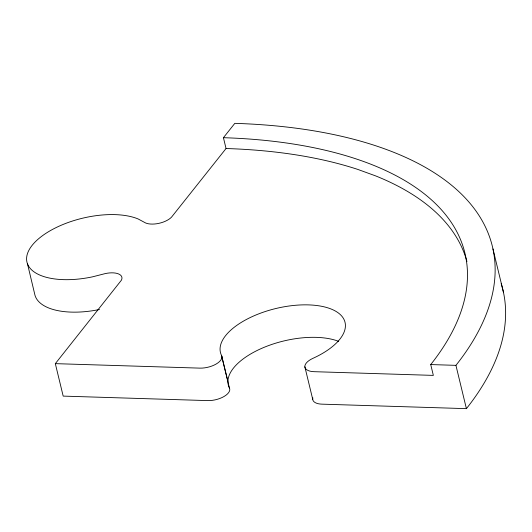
<?xml version="1.0" encoding="UTF-8"?>
<svg xmlns="http://www.w3.org/2000/svg" width="532" height="532" viewBox="0 0 532 532"><rect width="100%" height="100%" fill="white"/><g stroke="black" fill="none" stroke-linecap="round" stroke-linejoin="round"><path stroke-width="0.8" d="M338.585 341.338A64.086 29.692 -13.6 0 0 262.821 347.868A64.086 29.692 -13.6 0 0 229.412 387.954A16.02 7.421 -13.6 0 1 224.012 396.506A16.02 7.421 -13.6 0 1 207.673 400.603L63.182 396.107L55.328 363.642L121.329 280.304A16.02 7.421 -13.6 0 0 105.156 273.614L92.468 276.846A64.086 29.692 -13.6 0 1 32.046 245.465A64.086 29.692 -13.6 0 1 138.087 218.938L145.648 222.988A16.02 7.421 -13.6 0 0 171.504 217.169L226.047 148.521L223.427 137.695L234.812 123.351A452.366 209.581 -13.6 0 1 455.931 365.351L466.404 408.649L321.92 404.154A16.02 7.421 -13.6 0 1 312.856 397.87M223.427 137.695A424.097 196.481 -13.6 0 1 430.727 364.566L455.931 365.351M55.328 363.642L199.813 368.131A16.02 7.421 -13.6 0 0 216.152 364.034A16.02 7.421 -13.6 0 0 221.558 355.482A64.086 29.692 -13.6 0 1 263.38 312.158A64.086 29.692 -13.6 0 1 340.261 314.545A64.086 29.692 -13.6 0 1 312.956 358.329A16.02 7.421 -13.6 0 0 304.856 366.794L312.71 399.266M492.964 248.943L503.438 292.234M430.727 364.566L433.347 375.393L314.06 371.682A16.02 7.421 -13.6 0 1 304.856 366.794M227.809 381.052L221.558 355.482L229.412 387.954M27.524 263.972L34.959 295.18A64.086 29.692 -13.6 0 0 99.497 309.491M226.047 148.521A424.097 196.481 -13.6 0 1 357.717 169.389L375.639 175.899A424.097 196.481 -13.6 0 1 466.93 261.571M501.184 283.649A452.366 209.581 -13.6 0 1 466.404 408.649"/></g></svg>
